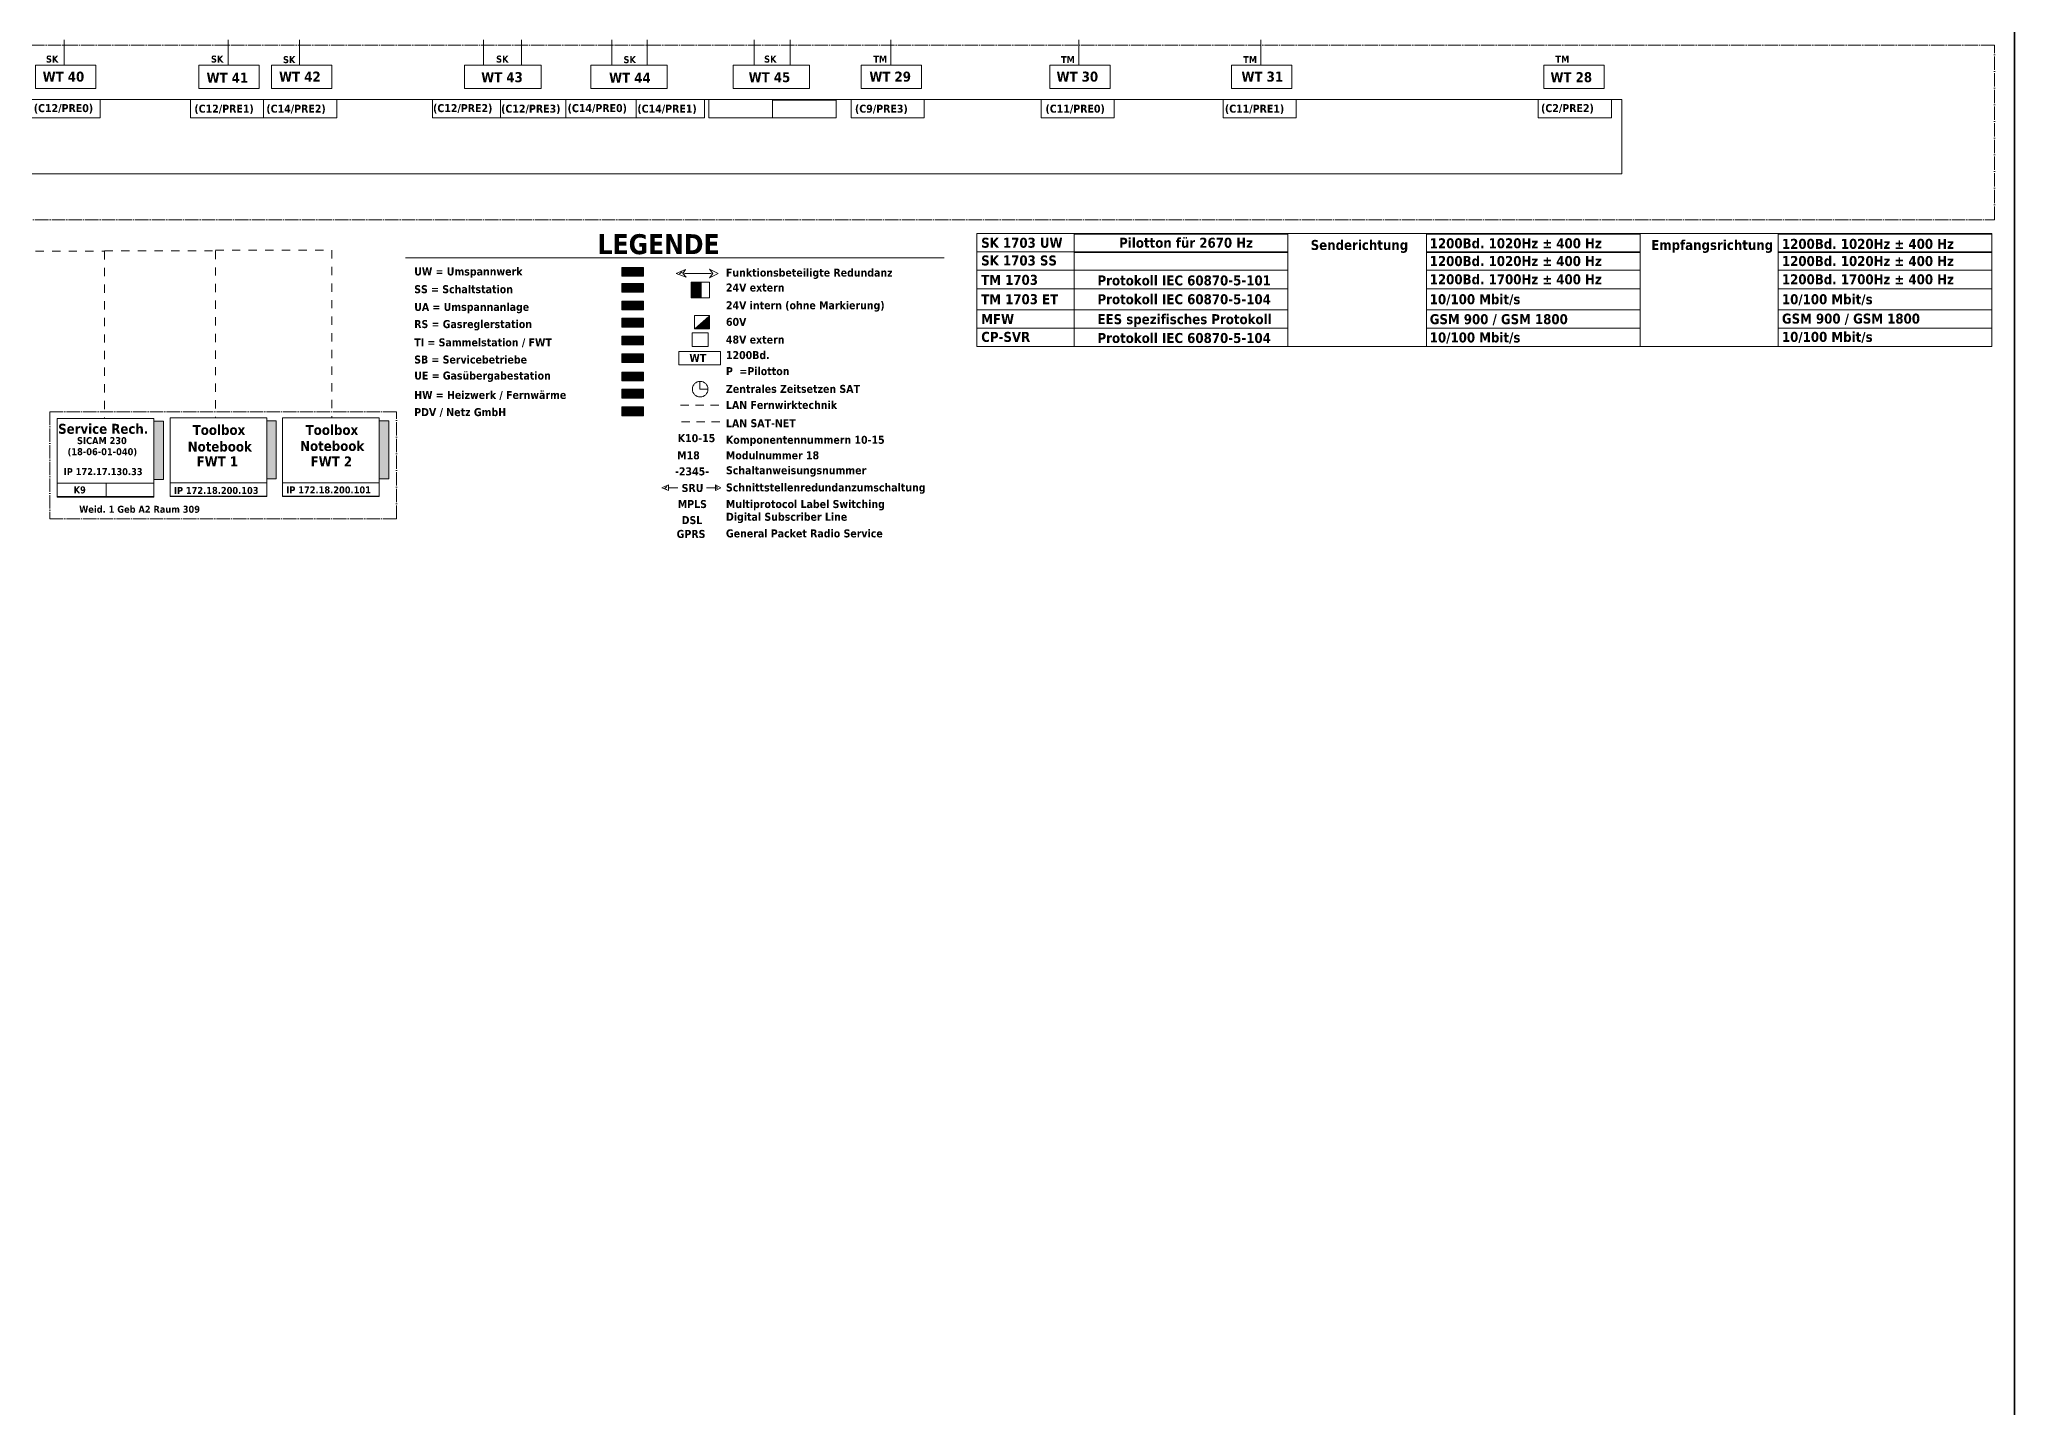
# Model space of a CAD drawing. Header units: millimetres. Extents: x 0 to 12600, y 0 to 8911.
# Drawn here: x 9033 to 12600, y 4455 to 6925 of the extents above; entities that cross this region are included whole.
import ezdxf
from ezdxf.enums import TextEntityAlignment as Align

# ---------------------------------------------------------------- set-up
doc = ezdxf.new("R2010")
doc.units = ezdxf.units.MM
doc.linetypes.add('EPL_DASH', pattern=[1, 0.5, -0.5])
doc.linetypes.add('EPL_DASHDOT', pattern=[1, 0.8, -0.1, 0, -0.1])
for name, color, linetype, lineweight in [('EPLAN100', 7, 'Continuous', 0), ('EPLAN108', 7, 'Continuous', 0), ('EPLAN201', 7, 'Continuous', 0), ('EPLAN451', 7, 'Continuous', 0), ('EPLAN452', 7, 'Continuous', 0), ('EPLAN453', 7, 'Continuous', 0)]:
    doc.layers.add(name, color=color, linetype=linetype, lineweight=lineweight)
doc.styles.add('Tahoma', font='')
doc.styles.add('Tahoma_B', font='')
doc.styles.get('Tahoma').set_extended_font_data('Tahoma')
doc.styles.get('Tahoma_B').set_extended_font_data('Tahoma', bold=True)

# ---------------------------------------------------------------- blocks, each defined once
blk = doc.blocks.new('EPLFRAME')
at = {"layer": 'EPLAN201', "linetype": 'Continuous', "lineweight": 35, "ltscale": 4}
blk.add_lwpolyline([(0, 0), (12600, 0), (12600, 8910), (0, 8910)], close=True, dxfattribs=at)
at = {"layer": 'EPLAN451', "color": 7, "style": 'Tahoma'}
for tag, p, height in [('4_59982', (12346.9, 380.3), 86.7), ('14_59980', (12346.9, 376.4), 86.7), ('14_10011', (1830, 264.1), 59.6)]:
    blk.add_attdef(tag, p, '', height=height, dxfattribs=at)
for tag, p in [('14_10000', (2383.9, 413.9)), ('14_10013', (4217.8, 338.8)), ('14_59981', (2160, 175.1)), ('14_10020', (2100, 55.1)), ('4_11022', (3300, 55.1)), ('14_10160', (4590, 62.7))]:
    blk.add_attdef(tag, text='', height=48.8, dxfattribs=at).set_placement(p, align=Align.MIDDLE_LEFT)
blk.add_attdef('4_11030', text='', height=48.8, dxfattribs=at).set_placement((4200, 120), align=Align.BOTTOM_LEFT)
blk.add_attdef('14_10300', text='', height=48.8, dxfattribs=at).set_placement((12571, 38.1), align=Align.RIGHT)
at = {"layer": 'EPLAN452', "color": 7, "style": 'Tahoma'}
for tag, p, height in [('4_11041', (270, 510), 67.7), ('4_20131_1003', (9390.1, 380.3), 86.7), ('4_20132_1003', (10456.2, 378), 86.7), ('4_20136_1003', (11541, 378), 86.7), ('4_11071[1]', (30, 390), 48.8), ('4_11074[1]', (630, 390), 48.8), ('4_11070[1]', (1230, 390), 48.8), ('4_11011', (7310.1, 363.6), 67.7), ('4_11071[2]', (30, 270), 48.8), ('4_11074[2]', (630, 270), 48.8), ('4_11070[2]', (1230, 270), 48.8), ('4_20133_1003', (9390.1, 140.3), 86.7), ('4_20134_1003', (10456.2, 138), 86.7), ('4_11000', (11760.2, 138.6), 86.7), ('4_11004', (12270.2, 138.6), 86.7), ('4_11071[3]', (30, 150), 48.8), ('4_11074[3]', (630, 150), 48.8), ('4_11070[3]', (1230, 150), 48.8)]:
    blk.add_attdef(tag, p, '', height=height, dxfattribs=at)
for tag, height, p in [('4_11040', 67.7, (12472.3, 510)), ('4_11024', 48.8, (7890, 30)), ('4_25020', 48.8, (12056.5, 38.5))]:
    blk.add_attdef(tag, text='', height=height, dxfattribs=at).set_placement(p, align=Align.RIGHT)
blk.add_attdef('21_18041[2]', text='', height=48.8, dxfattribs=at).set_placement((23.1, 495.2), align=Align.TOP_LEFT)
for tag, height, p in [('4_20131_1002', 67.7, (9390, 293.2)), ('4_20132_1002', 67.7, (10456.1, 290.9)), ('4_20136_1002', 67.7, (11541.3, 287)), ('4_11044', 48.8, (2789.3, 174.1)), ('4_10152', 48.8, (3750, 175.1)), ('4_11085', 48.8, (8250, 55.1)), ('4_11086', 48.8, (8850, 55.1)), ('4_20133_1002', 67.7, (9390.1, 51.7)), ('4_20134_1002', 67.7, (10456.2, 49.4))]:
    blk.add_attdef(tag, text='', height=height, dxfattribs=at).set_placement(p, align=Align.MIDDLE_LEFT)
at = {"layer": 'EPLAN453', "color": 7, "style": 'Tahoma'}
for tag, p in [('53_19005_9', (839.5, 8826.6)), ('53_19005', (2159.3, 8826.3)), ('53_19005_7', (3359.1, 8827.2)), ('53_19005_5', (4559.5, 8826.6)), ('53_19005_6', (5759.9, 8827.5)), ('53_19005_8', (6960.6, 8827.3)), ('53_19005_2', (8159.8, 8827.7)), ('53_19005_1', (9359.5, 8828)), ('53_19005_3', (10559.9, 8828.6)), ('53_19005_4', (11880, 8828.9))]:
    blk.add_attdef(tag, text='', height=48.8, dxfattribs=at).set_placement(p, align=Align.MIDDLE_CENTER)

msp = doc.modelspace()

# ---------------------------------------------------------------- hatches: boundary and pattern name
at = {"layer": 'EPLAN100', "lineweight": 18, "ltscale": 120}
for color, points in [(71, [(10085, 6498), (10124, 6498), (10124, 6514), (10085, 6514)]), (3, [(10085, 6469), (10124, 6469), (10124, 6485), (10085, 6485)]), (63, [(10085, 6437), (10124, 6437), (10124, 6453), (10085, 6453)]), (2, [(10085, 6406), (10124, 6406), (10124, 6422), (10085, 6422)]), (256, [(10242, 6425), (10217, 6403), (10242, 6403)]), (140, [(10085, 6374), (10124, 6374), (10124, 6390), (10085, 6390)]), (32, [(10085, 6342), (10124, 6342), (10124, 6358), (10085, 6358)]), (40, [(10085, 6309), (10124, 6309), (10124, 6325), (10085, 6325)]), (1, [(10085, 6278), (10124, 6278), (10124, 6294), (10085, 6294)]), (6, [(10085, 6246), (10124, 6246), (10124, 6262), (10085, 6262)]), (140, [(9240, 6131), (9257, 6131), (9257, 6236), (9240, 6236)]), (140, [(9444, 6132), (9461, 6132), (9461, 6237), (9444, 6237)]), (140, [(9647, 6132), (9664, 6132), (9664, 6237), (9647, 6237)])]:
    msp.add_hatch(color=color, dxfattribs=at).paths.add_polyline_path(points, flags=0)
at = {"layer": 'EPLAN100', "lineweight": 13, "ltscale": 120}
msp.add_hatch(color=256, dxfattribs=at).paths.add_polyline_path([(10210, 6459), (10228, 6459), (10228, 6487), (10210, 6487)], flags=0)

# ---------------------------------------------------------------- linework, layer by layer
at = {"layer": 'EPLAN100', "lineweight": 18, "ltscale": 120}
for p, q in [((9078, 6925), (9078, 6879)), ((9374, 6925), (9374, 6879)), ((9503, 6925), (9503, 6879)), ((9835, 6925), (9835, 6879)), ((9904, 6925), (9904, 6879)), ((10067, 6925), (10067, 6879)), ((10131, 6925), (10131, 6879)), ((10324, 6925), (10324, 6879)), ((10389, 6925), (10389, 6879)), ((10571, 6925), (10571, 6879)), ((10910, 6925), (10910, 6879)), ((11239, 6925), (11239, 6879)), ((10194, 6506), (10189, 6502)), ((10198, 6503), (10246, 6503)), ((9154, 6123), (9154, 6100))]:
    msp.add_line(p, q, dxfattribs=at)
at = {"layer": 'EPLAN100', "linetype": 'EPL_DASHDOT', "lineweight": 9, "ltscale": 30}
msp.add_lwpolyline([(187, 6915), (187, 6048), (7069, 6048), (7069, 6600), (12564, 6600), (12564, 6915)], close=True, dxfattribs=at)
at = {"layer": 'EPLAN100', "lineweight": 18, "ltscale": 120}
for points in [[(9026, 6837), (9135, 6837), (9135, 6879), (9026, 6879)], [(9321, 6837), (9430, 6837), (9430, 6879), (9321, 6879)], [(9452, 6837), (9561, 6837), (9561, 6879), (9452, 6879)], [(9801, 6837), (9939, 6837), (9939, 6879), (9801, 6879)], [(10029, 6837), (10167, 6837), (10167, 6879), (10029, 6879)], [(10286, 6837), (10424, 6837), (10424, 6879), (10286, 6879)], [(10517, 6837), (10626, 6837), (10626, 6879), (10517, 6879)], [(10858, 6837), (10967, 6837), (10967, 6879), (10858, 6879)], [(11186, 6837), (11295, 6837), (11295, 6879), (11186, 6879)], [(11750, 6837), (11859, 6837), (11859, 6879), (11750, 6879)], [(2843, 6683), (11891, 6683), (11891, 6817), (2843, 6817)], [(9011, 6784), (9143, 6784), (9143, 6817), (9011, 6817)], [(9306, 6784), (9438, 6784), (9438, 6817), (9306, 6817)], [(9438, 6784), (9570, 6784), (9570, 6817), (9438, 6817)], [(9743, 6784), (9866, 6784), (9866, 6817), (9743, 6817)], [(9866, 6784), (9984, 6784), (9984, 6817), (9866, 6817)], [(9984, 6784), (10111, 6784), (10111, 6817), (9984, 6817)], [(10111, 6784), (10234, 6784), (10234, 6817), (10111, 6817)], [(10242, 6784), (10357, 6784), (10357, 6817), (10242, 6817)], [(10357, 6784), (10472, 6784), (10472, 6816), (10357, 6816)], [(10499, 6784), (10631, 6784), (10631, 6817), (10499, 6817)], [(10842, 6784), (10974, 6784), (10974, 6817), (10842, 6817)], [(11171, 6784), (11303, 6784), (11303, 6817), (11171, 6817)], [(11740, 6784), (11872, 6784), (11872, 6817), (11740, 6817)], [(10726, 6371), (12559, 6371), (12559, 6575), (10726, 6575)], [(10726, 6542), (10902, 6542), (10902, 6575), (10726, 6575)], [(10902, 6541), (11288, 6541), (11288, 6574), (10902, 6574)], [(11538, 6541), (11924, 6541), (11924, 6574), (11538, 6574)], [(12173, 6541), (12559, 6541), (12559, 6574), (12173, 6574)], [(10726, 6509), (10902, 6509), (10902, 6542), (10726, 6542)], [(10902, 6509), (11288, 6509), (11288, 6542), (10902, 6542)], [(11538, 6509), (11924, 6509), (11924, 6542), (11538, 6542)], [(12173, 6509), (12559, 6509), (12559, 6542), (12173, 6542)], [(10200, 6510), (10195, 6503), (10201, 6496), (10183, 6503)], [(10243, 6511), (10249, 6503), (10243, 6495), (10259, 6503)], [(10726, 6475), (10902, 6475), (10902, 6509), (10726, 6509)], [(10902, 6475), (11288, 6475), (11288, 6509), (10902, 6509)], [(11538, 6475), (11924, 6475), (11924, 6509), (11538, 6509)], [(12173, 6475), (12559, 6475), (12559, 6509), (12173, 6509)], [(10726, 6437), (10902, 6437), (10902, 6475), (10726, 6475)], [(10902, 6437), (11288, 6437), (11288, 6475), (10902, 6475)], [(11538, 6437), (11924, 6437), (11924, 6475), (11538, 6475)], [(12173, 6437), (12559, 6437), (12559, 6475), (12173, 6475)], [(10242, 6425), (10217, 6403), (10242, 6403)], [(10726, 6404), (10902, 6404), (10902, 6437), (10726, 6437)], [(10902, 6404), (11288, 6404), (11288, 6437), (10902, 6437)], [(11538, 6404), (11924, 6404), (11924, 6437), (11538, 6437)], [(12173, 6404), (12559, 6404), (12559, 6437), (12173, 6437)], [(10726, 6371), (10902, 6371), (10902, 6404), (10726, 6404)], [(10902, 6371), (11288, 6371), (11288, 6404), (10902, 6404)], [(11538, 6371), (11924, 6371), (11924, 6404), (11538, 6404)], [(12173, 6371), (12559, 6371), (12559, 6404), (12173, 6404)], [(9269, 6100), (9444, 6100), (9444, 6242), (9269, 6242)], [(9472, 6100), (9647, 6100), (9647, 6242), (9472, 6242)], [(9065, 6099), (9240, 6099), (9240, 6241), (9065, 6241)], [(9065, 6100), (9240, 6100), (9240, 6124), (9065, 6124)], [(9269, 6101), (9444, 6101), (9444, 6125), (9269, 6125)], [(9472, 6101), (9647, 6101), (9647, 6125), (9472, 6125)], [(10169, 6121), (10169, 6111), (10157, 6116)]]:
    msp.add_lwpolyline(points, close=True, dxfattribs=at)
at = {"layer": 'EPLAN100', "color": 140, "linetype": 'EPL_DASH', "lineweight": 18, "ltscale": 30}
for points in [[(8876, 6543), (9151, 6543), (9151, 6242)], [(9151, 6544), (9351, 6544), (9351, 6242)], [(9351, 6545), (9561, 6545), (9561, 6243)]]:
    msp.add_lwpolyline(points, dxfattribs=at)
at = {"layer": 'EPLAN100', "lineweight": 18, "ltscale": 120}
for points in [[(9694, 6531), (10667, 6531)], [(10166, 6118), (10162, 6114), (10166, 6113)], [(10186, 6116), (10170, 6116)], [(10238, 6116), (10254, 6116)], [(10254, 6121), (10254, 6111), (10264, 6116), (10254, 6121)], [(10256, 6119), (10258, 6115), (10255, 6115)]]:
    msp.add_lwpolyline(points, dxfattribs=at)
at = {"layer": 'EPLAN100', "color": 71, "lineweight": 18, "ltscale": 120}
msp.add_lwpolyline([(10085, 6498), (10124, 6498), (10124, 6514), (10085, 6514)], close=True, dxfattribs=at)
at = {"layer": 'EPLAN100', "color": 3, "lineweight": 18, "ltscale": 120}
msp.add_lwpolyline([(10085, 6469), (10124, 6469), (10124, 6485), (10085, 6485)], close=True, dxfattribs=at)
at = {"layer": 'EPLAN100', "lineweight": 13, "ltscale": 120}
for points in [[(10210, 6459), (10243, 6459), (10243, 6487), (10210, 6487)], [(10210, 6459), (10228, 6459), (10228, 6487), (10210, 6487)], [(10216, 6403), (10243, 6403), (10243, 6427), (10216, 6427)], [(10212, 6371), (10241, 6371), (10241, 6396), (10212, 6396)], [(10188, 6338), (10263, 6338), (10263, 6362), (10188, 6362)]]:
    msp.add_lwpolyline(points, close=True, dxfattribs=at)
at = {"layer": 'EPLAN100', "color": 63, "lineweight": 18, "ltscale": 120}
msp.add_lwpolyline([(10085, 6437), (10124, 6437), (10124, 6453), (10085, 6453)], close=True, dxfattribs=at)
at = {"layer": 'EPLAN100', "color": 2, "lineweight": 18, "ltscale": 120}
msp.add_lwpolyline([(10085, 6406), (10124, 6406), (10124, 6422), (10085, 6422)], close=True, dxfattribs=at)
at = {"layer": 'EPLAN100', "color": 140, "lineweight": 18, "ltscale": 120}
for points in [[(10085, 6374), (10124, 6374), (10124, 6390), (10085, 6390)], [(9240, 6131), (9257, 6131), (9257, 6236), (9240, 6236)], [(9444, 6132), (9461, 6132), (9461, 6237), (9444, 6237)], [(9647, 6132), (9664, 6132), (9664, 6237), (9647, 6237)]]:
    msp.add_lwpolyline(points, close=True, dxfattribs=at)
at = {"layer": 'EPLAN100', "color": 32, "lineweight": 18, "ltscale": 120}
msp.add_lwpolyline([(10085, 6342), (10124, 6342), (10124, 6358), (10085, 6358)], close=True, dxfattribs=at)
at = {"layer": 'EPLAN100', "color": 40, "lineweight": 18, "ltscale": 120}
msp.add_lwpolyline([(10085, 6309), (10124, 6309), (10124, 6325), (10085, 6325)], close=True, dxfattribs=at)
at = {"layer": 'EPLAN100', "color": 1, "lineweight": 18, "ltscale": 120}
msp.add_lwpolyline([(10085, 6278), (10124, 6278), (10124, 6294), (10085, 6294)], close=True, dxfattribs=at)
at = {"layer": 'EPLAN100', "lineweight": 13, "ltscale": 120}
msp.add_lwpolyline([(10226, 6308), (10226, 6294), (10240, 6294)], dxfattribs=at)
at = {"layer": 'EPLAN100', "linetype": 'EPL_DASHDOT', "lineweight": 13, "ltscale": 30}
msp.add_lwpolyline([(9052, 6060), (9678, 6060), (9678, 6253), (9052, 6253)], close=True, dxfattribs=at)
at = {"layer": 'EPLAN100', "color": 6, "lineweight": 18, "ltscale": 120}
msp.add_lwpolyline([(10085, 6246), (10124, 6246), (10124, 6262), (10085, 6262)], close=True, dxfattribs=at)
at = {"layer": 'EPLAN100', "color": 140, "lineweight": 18, "ltscale": 120}
for points in [[(10191, 6265), (10206, 6265)], [(10218, 6265), (10233, 6265)], [(10245, 6265), (10260, 6265)]]:
    msp.add_lwpolyline(points, dxfattribs=at)
at = {"layer": 'EPLAN100', "color": 7, "lineweight": 18, "ltscale": 120}
for points in [[(10193, 6235), (10208, 6235)], [(10220, 6235), (10235, 6235)], [(10247, 6235), (10262, 6235)]]:
    msp.add_lwpolyline(points, dxfattribs=at)
at = {"layer": 'EPLAN100', "lineweight": 13, "ltscale": 120}
msp.add_circle((10226.4, 6294), 14.1, dxfattribs=at)

# ---------------------------------------------------------------- block references
msp.add_blockref('EPLFRAME', (0, 0))

# ---------------------------------------------------------------- texts
at = {"layer": 'EPLAN108', "color": 7, "style": 'Tahoma_B'}
for s, height, p in [('SK', 12.64, (9045, 6880)), ('SK', 12.64, (9343, 6880)), ('SK', 12.64, (9473, 6879)), ('SK', 12.64, (9858, 6880)), ('SK', 12.64, (10088, 6879)), ('SK', 12.64, (10342, 6880)), ('TM', 12.64, (10539, 6880)), ('TM', 12.64, (10878, 6879)), ('TM', 12.64, (11207, 6879)), ('TM', 12.64, (11771, 6880)), ('WT 40', 18.06, (9039, 6844)), ('WT 41', 18.06, (9335, 6842)), ('WT 42', 18.06, (9466, 6844)), ('WT 43', 18.06, (9831, 6843)), ('WT 44', 18.06, (10062, 6842)), ('WT 45', 18.06, (10314, 6843)), ('WT 29', 18.06, (10532, 6844)), ('WT 30', 18.06, (10870, 6844)), ('WT 31', 18.06, (11204, 6844)), ('WT 28', 18.06, (11762, 6843)), ('(C12/PRE0)', 14.45, (9023, 6790)), ('(C12/PRE1)', 14.45, (9313, 6789)), ('(C14/PRE2)', 14.45, (9443, 6789)), ('(C12/PRE2)', 14.45, (9744, 6790)), ('(C12/PRE3)', 14.45, (9867, 6789)), ('(C14/PRE0)', 14.45, (9987, 6790)), ('(C14/PRE1)', 14.45, (10113, 6789)), ('(C9/PRE3)', 14.45, (10506, 6789)), ('(C11/PRE0)', 14.45, (10850, 6789)), ('(C11/PRE1)', 14.45, (11174, 6789)), ('(C2/PRE2)', 14.45, (11745, 6790)), ('LEGENDE', 36.12, (10041, 6527)), ('SK 1703 UW', 18.06, (10734, 6544)), ('Pilotton für 2670 Hz', 18.06, (10983, 6544)), ('Senderichtung', 18.06, (11329, 6540)), ('1200Bd. 1020Hz ± 400 Hz', 18.06, (11544, 6543)), ('Empfangsrichtung', 18.06, (11944, 6540)), ('1200Bd. 1020Hz ± 400 Hz', 18.06, (12180, 6542)), ('SK 1703 SS', 18.06, (10734, 6512)), ('1200Bd. 1020Hz ± 400 Hz', 18.06, (11544, 6511)), ('1200Bd. 1020Hz ± 400 Hz', 18.06, (12180, 6511)), ('UW = Umspannwerk', 14.448, (9710, 6495)), ('Funktionsbeteiligte Redundanz', 14.448, (10273, 6493)), ('TM 1703', 18.06, (10734, 6477)), ('Protokoll IEC 60870-5-101', 18.06, (10944, 6476)), ('1200Bd. 1700Hz ± 400 Hz', 18.06, (11544, 6478)), ('1200Bd. 1700Hz ± 400 Hz', 18.06, (12180, 6478)), ('SS = Schaltstation', 14.448, (9710, 6463)), ('24V extern', 14.45, (10273, 6466)), ('TM 1703 ET', 18.06, (10734, 6442)), ('Protokoll IEC 60870-5-104', 18.06, (10944, 6442)), ('10/100 Mbit/s', 18.06, (11544, 6442)), ('10/100 Mbit/s', 18.06, (12180, 6442)), ('UA = Umspannanlage ', 14.448, (9710, 6431)), ('60V', 14.45, (10273, 6404)), ('24V intern (ohne Markierung)', 14.448, (10273, 6434)), ('MFW', 18.06, (10734, 6406)), ('EES spezifisches Protokoll', 18.06, (10944, 6406)), ('GSM 900 / GSM 1800', 18.06, (11544, 6406)), ('GSM 900 / GSM 1800', 18.06, (12180, 6407)), ('TI = Sammelstation / FWT', 14.448, (9710, 6367)), ('RS = Gasreglerstation', 14.448, (9710, 6400)), ('48V extern', 14.45, (10273, 6372)), ('CP-SVR', 18.06, (10734, 6374)), ('Protokoll IEC 60870-5-104', 18.06, (10944, 6372)), ('10/100 Mbit/s', 18.06, (11544, 6373)), ('10/100 Mbit/s', 18.06, (12180, 6374)), ('SB = Servicebetriebe', 14.448, (9710, 6336)), ('WT', 14.45, (10207, 6339)), ('1200Bd.', 14.45, (10273, 6344)), ('UE = Gasübergabestation', 14.448, (9710, 6307)), ('P  =Pilotton', 14.448, (10273, 6315)), ('HW = Heizwerk / Fernwärme', 14.448, (9710, 6272)), ('Zentrales Zeitsetzen SAT', 14.448, (10273, 6283)), ('PDV / Netz GmbH', 14.448, (9710, 6241)), ('LAN Fernwirktechnik', 14.448, (10273, 6254)), ('Service Rech.', 18.06, (9067, 6208)), ('SICAM 230', 12.64, (9101, 6191)), ('Toolbox', 18.06, (9310, 6206)), ('Toolbox', 18.06, (9514, 6206)), ('K10-15', 14.45, (10186, 6194)), ('LAN SAT-NET', 14.448, (10273, 6221)), ('Komponentennummern 10-15', 14.448, (10273, 6191)), ('(18-06-01-040)', 12.642, (9084, 6171)), ('Notebook', 18.06, (9301, 6176)), ('FWT 1', 18.06, (9317, 6149)), ('Notebook', 18.06, (9504, 6177)), ('FWT 2', 18.06, (9523, 6149)), ('M18', 14.45, (10185, 6163)), ('Modulnummer 18', 14.448, (10273, 6163)), ('IP 172.17.130.33', 12.642, (9077, 6135)), ('-2345-', 14.45, (10181, 6134)), ('Schaltanweisungsnummer', 14.448, (10273, 6136)), ('K9', 12.64, (9095, 6102)), ('IP 172.18.200.103', 12.642, (9276, 6101)), ('IP 172.18.200.101', 12.642, (9479, 6102)), ('SRU', 14.45, (10193, 6104)), ('Schnittstellenredundanzumschaltung', 14.448, (10273, 6105)), ('Weid. 1 Geb A2 Raum 309', 12.642, (9105, 6067)), ('MPLS', 14.45, (10186, 6075)), ('DSL', 14.45, (10193, 6046)), ('Multiprotocol Label Switching', 14.448, (10273, 6075)), ('Digital Subscriber Line', 14.448, (10273, 6052)), ('GPRS', 14.45, (10184, 6021)), ('General Packet Radio Service', 14.448, (10273, 6022))]:
    msp.add_text(s, height=height, dxfattribs=at).set_placement(p, align=Align.BOTTOM_LEFT)

doc.saveas('drawing.dxf')
